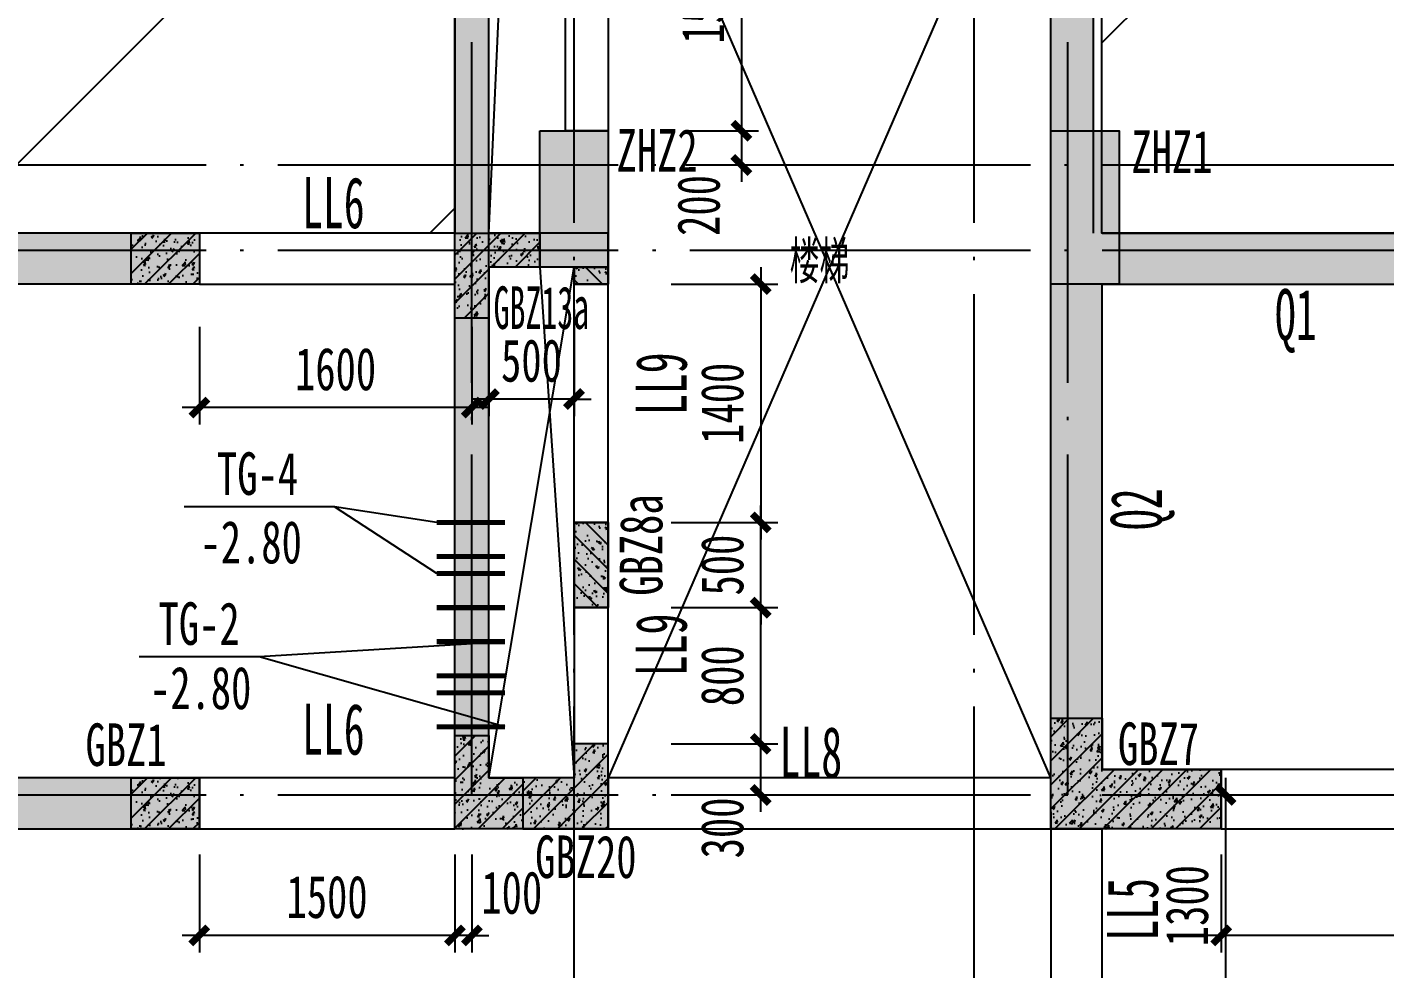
# Model space of a CAD drawing. Extents: x -3200781797 to -8106663, y 494714 to 1244925.
# Drawn here: x -8143711 to -8135740, y 529118 to 534648 of the extents above; entities that cross this region are included whole.
import ezdxf
from ezdxf.enums import TextEntityAlignment as Align
from ezdxf.xclip import XClip

# ---------------------------------------------------------------- set-up
doc = ezdxf.new("R2010")
doc.units = 0
doc.header["$LTSCALE"] = 1000
doc.header["$MEASUREMENT"] = 0
doc.header["$XCLIPFRAME"] = 0
for name, pattern in [('3#-轴线$0$DOTE', [2.42, 2, -0.2, 0.02, -0.2]), ('3#4#5#模板$0$CONTINOUS', [0]), ('CONTINOUS', [0]), ('DASH', [0.35, 0.25, -0.1])]:
    doc.linetypes.add(name, pattern=pattern)
doc.layers.get('Defpoints').update_dxf_attribs({"color": 30, "linetype": 'DASH'})
for name, color, linetype in [('1----SD', 40, 'Continuous'), ('3#-B1$0$S-COLU', 252, 'Continuous'), ('3#-B1$0$S-COLU-HATC', 16, 'Continuous'), ('3#-B1$0$S-SLAB-HOLE', 5, 'Continuous'), ('3#-B1$0$S-WALL', 40, 'Continuous'), ('3#-B1$0$S-WALL-BEAM', 120, 'Continuous'), ('3#-B1$0$S-WALL-HATC', 253, 'Continuous'), ('3#-轴线$0$A-ANNO-DOTE', 10, '3#-轴线$0$DOTE'), ('3#4#5#模板$0$S-ANNO-TEXT', 7, 'Continuous'), ('3#4#5#模板$0$S-SLAB-TEXT', 120, 'Continuous'), ('3#4#5#模板$0$S-WALL-COLU', 252, '3#4#5#模板$0$CONTINOUS'), ('3#4#5#模板$0$S-WALL-COLU-HATC', 16, 'Continuous'), ('DIM', 3, 'Continuous'), ('DIM_其它', 3, 'Continuous'), ('S-PC-FQ-WYQ', 4, 'Continuous'), ('S-WALL-BEAM-TEXT', 2, 'Continuous'), ('S-WALL-COLU-TEXT', 2, 'Continuous'), ('S-WALL-DIMS', 50, 'Continuous'), ('地库模板$0$HATCH', 254, 'Continuous'), ('地库模板$0$pt墙体$0$WALL', 7, 'Continuous')]:
    doc.layers.add(name, color=color, linetype=linetype)
doc.layers.add('WALL-TEXT', color=2, linetype='Continuous', lineweight=25)
doc.layers.add('设备条件', color=5, linetype='Continuous', lineweight=30)
doc.styles.add('3#4#5#模板$0$TSSD_Rein', font='tssdeng.shx', dxfattribs={"width": 0.7, "bigfont": 'hztxt.shx'})
doc.styles.add('TSSD_Dimension', font='', dxfattribs={"width": 0.7})
doc.styles.add('楷体', font='', dxfattribs={"width": 0.6})
doc.styles.add('楷体GB312', font='', dxfattribs={"width": 0.8})
doc.styles.get('TSSD_Dimension').set_extended_font_data('KaiTi_GB2312')
doc.styles.get('楷体').set_extended_font_data('KaiTi_GB2312')
doc.styles.get('楷体GB312').set_extended_font_data('楷体_GB2312')
doc.dimstyles.new('TSSD_100_100', dxfattribs={"dimtxt": 250, "dimasz": 100, "dimexe": 100, "dimexo": 250, "dimgap": 100, "dimtad": 1, "dimdec": 0, "dimzin": 0, "dimdsep": 46, "dimtxsty": 'TSSD_Dimension', "dimblk": 'ARCHTICK', "dimcen": 0, "dimdle": 100, "dimclrt": 7, "dimadec": 0, "dimazin": 0, "dimtfac": 1, "dimtdec": 0, "dimtix": 1, "dimtmove": 2, "dimatfit": 3, "dimfxl": 1, "dimtolj": 1, "dimtzin": 0, "dimarcsym": 0})

# ---------------------------------------------------------------- blocks, each defined once
blk = doc.blocks.new('q1')
at = {"layer": 'WALL-TEXT', "style": '楷体', "width": 0.6}
blk.add_text('Q1', height=300, dxfattribs=at).set_placement((-8133668.2, 469360.8))
blk.add_text('Q2', height=300, rotation=90, dxfattribs=at).set_placement((-8134332.1, 468245.4))
blk = doc.blocks.new('_ArchTick')
at = {"color": 0, "linetype": 'ByBlock', "const_width": 0.4}
blk.add_lwpolyline([(-0.5, -0.5), (0.5, 0.5)], dxfattribs=at)
blk = doc.blocks.new('*D244')
at = {"layer": 'Defpoints', "color": 0, "transparency": 16777216}
for p in [(-8141000.4, 533239.4), (-8140500.4, 533239.4), (-8141000.4, 532464.4)]:
    blk.add_point(p, dxfattribs=at)
at = {"layer": 'S-WALL-DIMS', "color": 0, "lineweight": -2, "transparency": 16777216}
for p, q in [((-8141000.4, 532989.4), (-8141000.4, 532364.4)), ((-8140500.4, 532989.4), (-8140500.4, 532364.4)), ((-8141000.4, 532464.4), (-8141100.4, 532464.4)), ((-8140500.4, 532464.4), (-8141000.4, 532464.4)), ((-8140500.4, 532464.4), (-8140400.4, 532464.4))]:
    blk.add_line(p, q, dxfattribs=at)
at = {"layer": 'S-WALL-DIMS', "color": 0, "lineweight": -2, "transparency": 16777216, "xscale": 100, "yscale": 100, "zscale": 100}
blk.add_blockref('_ArchTick', (-8141000.4, 532464.4), dxfattribs=at)
at = {"layer": 'S-WALL-DIMS', "color": 0, "lineweight": -2, "transparency": 16777216, "xscale": 100, "yscale": 100, "zscale": 100, "rotation": 180}
blk.add_blockref('_ArchTick', (-8140500.4, 532464.4), dxfattribs=at)
at = {"layer": 'S-WALL-DIMS', "color": 7, "transparency": 16777216, "insert": (-8140750.4, 532689.4), "char_height": 250, "attachment_point": 5, "style": 'TSSD_Dimension'}
blk.add_mtext('\\A1;500', dxfattribs=at)
blk = doc.blocks.new('*D245')
at = {"layer": 'Defpoints', "color": 0, "transparency": 16777216}
for p in [(-8140179.4, 531739.4), (-8139404.4, 531739.4), (-8140179.4, 531239.4)]:
    blk.add_point(p, dxfattribs=at)
at = {"layer": 'S-WALL-DIMS', "color": 0, "lineweight": -2, "transparency": 16777216}
for p, q in [((-8139404.4, 531739.4), (-8139404.4, 531839.4)), ((-8139929.4, 531739.4), (-8139304.4, 531739.4)), ((-8139404.4, 531239.4), (-8139404.4, 531739.4)), ((-8139929.4, 531239.4), (-8139304.4, 531239.4)), ((-8139404.4, 531239.4), (-8139404.4, 531139.4))]:
    blk.add_line(p, q, dxfattribs=at)
at = {"layer": 'S-WALL-DIMS', "color": 0, "lineweight": -2, "transparency": 16777216, "xscale": 100, "yscale": 100, "zscale": 100}
for p, rotation in [((-8139404.4, 531739.4), 270), ((-8139404.4, 531239.4), 90)]:
    blk.add_blockref('_ArchTick', p, dxfattribs=dict(at, rotation=rotation))
at = {"layer": 'S-WALL-DIMS', "color": 7, "transparency": 16777216, "insert": (-8139629.4, 531489.4), "char_height": 250, "attachment_point": 5, "rotation": 90, "style": 'TSSD_Dimension'}
blk.add_mtext('\\A1;500', dxfattribs=at)
blk = doc.blocks.new('*D264')
at = {"layer": 'Defpoints', "color": 0, "transparency": 16777216}
for p in [(-8136700.4, 530039.4), (-8132950.4, 530039.4), (-8136700.4, 529314.4)]:
    blk.add_point(p, dxfattribs=at)
at = {"layer": 'S-WALL-DIMS', "color": 0, "lineweight": -2, "transparency": 16777216}
for p, q in [((-8136700.4, 529789.4), (-8136700.4, 529214.4)), ((-8132950.4, 529789.4), (-8132950.4, 529214.4)), ((-8132850.4, 529314.4), (-8136800.4, 529314.4))]:
    blk.add_line(p, q, dxfattribs=at)
at = {"layer": 'S-WALL-DIMS', "color": 0, "lineweight": -2, "transparency": 16777216, "xscale": 100, "yscale": 100, "zscale": 100, "rotation": 180}
blk.add_blockref('_ArchTick', (-8136700.4, 529314.4), dxfattribs=at)
at = {"layer": 'S-WALL-DIMS', "color": 0, "lineweight": -2, "transparency": 16777216, "xscale": 100, "yscale": 100, "zscale": 100}
blk.add_blockref('_ArchTick', (-8132950.4, 529314.4), dxfattribs=at)
at = {"layer": 'S-WALL-DIMS', "color": 7, "transparency": 16777216, "insert": (-8134825.4, 529539.4), "char_height": 250, "attachment_point": 5, "style": 'TSSD_Dimension'}
blk.add_mtext('\\A1;3750', dxfattribs=at)
blk = doc.blocks.new('*D279')
at = {"layer": 'Defpoints', "color": 0, "transparency": 16777216}
for p in [(-8142700.4, 533139.4), (-8141100.4, 533139.4), (-8142700.4, 532414.4)]:
    blk.add_point(p, dxfattribs=at)
at = {"layer": 'S-WALL-DIMS', "color": 0, "lineweight": -2, "transparency": 16777216}
for p, q in [((-8142700.4, 532889.4), (-8142700.4, 532314.4)), ((-8141100.4, 532889.4), (-8141100.4, 532314.4)), ((-8141000.4, 532414.4), (-8142800.4, 532414.4))]:
    blk.add_line(p, q, dxfattribs=at)
at = {"layer": 'S-WALL-DIMS', "color": 0, "lineweight": -2, "transparency": 16777216, "xscale": 100, "yscale": 100, "zscale": 100, "rotation": 180}
blk.add_blockref('_ArchTick', (-8142700.4, 532414.4), dxfattribs=at)
at = {"layer": 'S-WALL-DIMS', "color": 0, "lineweight": -2, "transparency": 16777216, "xscale": 100, "yscale": 100, "zscale": 100}
blk.add_blockref('_ArchTick', (-8141100.4, 532414.4), dxfattribs=at)
at = {"layer": 'S-WALL-DIMS', "color": 7, "transparency": 16777216, "insert": (-8141900.4, 532639.4), "char_height": 250, "attachment_point": 5, "style": 'TSSD_Dimension'}
blk.add_mtext('\\A1;1600', dxfattribs=at)
blk = doc.blocks.new('*D284')
at = {"layer": 'Defpoints', "color": 0, "transparency": 16777216}
for p in [(-8141200.4, 530039.4), (-8141100.4, 530039.4), (-8141200.4, 529314.4)]:
    blk.add_point(p, dxfattribs=at)
at = {"layer": 'S-WALL-DIMS', "color": 0, "lineweight": -2, "transparency": 16777216}
for p, q in [((-8141200.4, 529789.4), (-8141200.4, 529214.4)), ((-8141100.4, 529789.4), (-8141100.4, 529214.4)), ((-8141200.4, 529314.4), (-8141300.4, 529314.4)), ((-8141100.4, 529314.4), (-8141200.4, 529314.4)), ((-8141100.4, 529314.4), (-8141000.4, 529314.4))]:
    blk.add_line(p, q, dxfattribs=at)
at = {"layer": 'S-WALL-DIMS', "color": 0, "lineweight": -2, "transparency": 16777216, "xscale": 100, "yscale": 100, "zscale": 100}
blk.add_blockref('_ArchTick', (-8141200.4, 529314.4), dxfattribs=at)
at = {"layer": 'S-WALL-DIMS', "color": 0, "lineweight": -2, "transparency": 16777216, "xscale": 100, "yscale": 100, "zscale": 100, "rotation": 180}
blk.add_blockref('_ArchTick', (-8141100.4, 529314.4), dxfattribs=at)
at = {"layer": 'S-WALL-DIMS', "color": 7, "transparency": 16777216, "insert": (-8140865.8, 529564.4), "char_height": 250, "attachment_point": 5, "style": 'TSSD_Dimension'}
blk.add_mtext('\\A1;100', dxfattribs=at)
blk = doc.blocks.new('*D201')
at = {"layer": 'Defpoints', "color": 0, "transparency": 16777216}
for p in [(-8137400.4, 530139.4), (-8137400.4, 528839.4), (-8136675.4, 528839.4)]:
    blk.add_point(p, dxfattribs=at)
at = {"layer": 'S-WALL-DIMS', "color": 0, "lineweight": -2, "transparency": 16777216}
for p, q in [((-8136675.4, 530239.4), (-8136675.4, 528739.4)), ((-8137150.4, 530139.4), (-8136575.4, 530139.4)), ((-8137150.4, 528839.4), (-8136575.4, 528839.4))]:
    blk.add_line(p, q, dxfattribs=at)
at = {"layer": 'S-WALL-DIMS', "color": 0, "lineweight": -2, "transparency": 16777216, "xscale": 100, "yscale": 100, "zscale": 100}
for p, rotation in [((-8136675.4, 530139.4), 90), ((-8136675.4, 528839.4), 270)]:
    blk.add_blockref('_ArchTick', p, dxfattribs=dict(at, rotation=rotation))
at = {"layer": 'S-WALL-DIMS', "color": 7, "transparency": 16777216, "insert": (-8136900.4, 529489.4), "char_height": 250, "attachment_point": 5, "rotation": 90, "style": 'TSSD_Dimension'}
blk.add_mtext('\\A1;1300', dxfattribs=at)
blk = doc.blocks.new('*D558')
at = {"layer": 'Defpoints', "color": 0, "transparency": 16777216}
for p in [(-8140094.9, 534039.4), (-8140094.9, 533839.4), (-8139517.8, 533839.4)]:
    blk.add_point(p, dxfattribs=at)
at = {"layer": 'DIM', "color": 0, "lineweight": -2, "transparency": 16777216}
for p, q in [((-8139517.8, 534139.4), (-8139517.8, 533739.4)), ((-8139844.9, 534039.4), (-8139417.8, 534039.4)), ((-8139844.9, 533839.4), (-8139417.8, 533839.4))]:
    blk.add_line(p, q, dxfattribs=at)
at = {"layer": 'DIM', "color": 0, "lineweight": -2, "transparency": 16777216, "xscale": 100, "yscale": 100, "zscale": 100}
for p, rotation in [((-8139517.8, 534039.4), 90), ((-8139517.8, 533839.4), 270)]:
    blk.add_blockref('_ArchTick', p, dxfattribs=dict(at, rotation=rotation))
at = {"layer": 'DIM', "color": 7, "transparency": 16777216, "insert": (-8139767.8, 533601.3), "char_height": 250, "attachment_point": 5, "rotation": 90, "style": 'TSSD_Dimension'}
blk.add_mtext('\\A1;200', dxfattribs=at)
blk = doc.blocks.new('*D559')
at = {"layer": 'Defpoints', "color": 0, "transparency": 16777216}
for p in [(-8140144.9, 535539.4), (-8140094.9, 534039.4), (-8139517.8, 534039.4)]:
    blk.add_point(p, dxfattribs=at)
at = {"layer": 'DIM', "color": 0, "lineweight": -2, "transparency": 16777216}
for p, q in [((-8139517.8, 535639.4), (-8139517.8, 533939.4)), ((-8139894.9, 535539.4), (-8139417.8, 535539.4)), ((-8139844.9, 534039.4), (-8139417.8, 534039.4))]:
    blk.add_line(p, q, dxfattribs=at)
at = {"layer": 'DIM', "color": 0, "lineweight": -2, "transparency": 16777216, "xscale": 100, "yscale": 100, "zscale": 100}
for p, rotation in [((-8139517.8, 535539.4), 90), ((-8139517.8, 534039.4), 270)]:
    blk.add_blockref('_ArchTick', p, dxfattribs=dict(at, rotation=rotation))
at = {"layer": 'DIM', "color": 7, "transparency": 16777216, "insert": (-8139742.8, 534789.4), "char_height": 250, "attachment_point": 5, "rotation": 90, "style": 'TSSD_Dimension'}
blk.add_mtext('\\A1;1500', dxfattribs=at)
blk = doc.blocks.new('*D562')
at = {"layer": 'Defpoints', "color": 0, "transparency": 16777216}
for p in [(-8140179.4, 533139.4), (-8140179.4, 531739.4), (-8139404.4, 531739.4)]:
    blk.add_point(p, dxfattribs=at)
at = {"layer": 'S-WALL-DIMS', "color": 0, "lineweight": -2, "transparency": 16777216}
for p, q in [((-8139404.4, 533239.4), (-8139404.4, 531639.4)), ((-8139929.4, 533139.4), (-8139304.4, 533139.4)), ((-8139929.4, 531739.4), (-8139304.4, 531739.4))]:
    blk.add_line(p, q, dxfattribs=at)
at = {"layer": 'S-WALL-DIMS', "color": 0, "lineweight": -2, "transparency": 16777216, "xscale": 100, "yscale": 100, "zscale": 100}
for p, rotation in [((-8139404.4, 533139.4), 90), ((-8139404.4, 531739.4), 270)]:
    blk.add_blockref('_ArchTick', p, dxfattribs=dict(at, rotation=rotation))
at = {"layer": 'S-WALL-DIMS', "color": 7, "transparency": 16777216, "insert": (-8139629.4, 532439.4), "char_height": 250, "attachment_point": 5, "rotation": 90, "style": 'TSSD_Dimension'}
blk.add_mtext('\\A1;1400', dxfattribs=at)
blk = doc.blocks.new('*D568')
at = {"layer": 'Defpoints', "color": 0, "transparency": 16777216}
for p in [(-8142700.4, 530039.4), (-8141200.4, 530039.4), (-8142700.4, 529314.4)]:
    blk.add_point(p, dxfattribs=at)
at = {"layer": 'S-WALL-DIMS', "color": 0, "lineweight": -2, "transparency": 16777216}
for p, q in [((-8142700.4, 529789.4), (-8142700.4, 529214.4)), ((-8141200.4, 529789.4), (-8141200.4, 529214.4)), ((-8141100.4, 529314.4), (-8142800.4, 529314.4))]:
    blk.add_line(p, q, dxfattribs=at)
at = {"layer": 'S-WALL-DIMS', "color": 0, "lineweight": -2, "transparency": 16777216, "xscale": 100, "yscale": 100, "zscale": 100, "rotation": 180}
blk.add_blockref('_ArchTick', (-8142700.4, 529314.4), dxfattribs=at)
at = {"layer": 'S-WALL-DIMS', "color": 0, "lineweight": -2, "transparency": 16777216, "xscale": 100, "yscale": 100, "zscale": 100}
blk.add_blockref('_ArchTick', (-8141200.4, 529314.4), dxfattribs=at)
at = {"layer": 'S-WALL-DIMS', "color": 7, "transparency": 16777216, "insert": (-8141950.4, 529539.4), "char_height": 250, "attachment_point": 5, "style": 'TSSD_Dimension'}
blk.add_mtext('\\A1;1500', dxfattribs=at)
blk = doc.blocks.new('an-3-b1')
at = {"layer": 'S-WALL-COLU-TEXT', "style": '楷体GB312'}
for s, width, p in [('ZHZ2', 0.7, (-7940250.7, 533800)), ('ZHZ1', 0.7, (-7937228.1, 533792)), ('GBZ13a', 0.55, (-7940972.7, 532876.2)), ('GBZ1', 0.7, (-7943368.8, 530309.5)), ('GBZ7', 0.7, (-7937306.8, 530315.1)), ('GBZ20', 0.7, (-7940728.6, 529651.3))]:
    blk.add_text(s, height=250, dxfattribs=dict(at, width=width)).set_placement(p)
at = {"layer": 'S-WALL-COLU-TEXT', "style": '楷体GB312', "width": 0.7}
blk.add_text('GBZ8a', height=250, rotation=90, dxfattribs=at).set_placement((-7939981.8, 531309.3))
blk = doc.blocks.new('*D726')
at = {"layer": 'Defpoints', "color": 0, "transparency": 16777216}
for p in [(-8140179.4, 531239.4), (-8139404.4, 531239.4), (-8140179.4, 530439.4)]:
    blk.add_point(p, dxfattribs=at)
at = {"layer": 'S-WALL-DIMS', "color": 0, "lineweight": -2, "transparency": 16777216}
for p, q in [((-8139404.4, 530339.4), (-8139404.4, 531339.4)), ((-8139929.4, 531239.4), (-8139304.4, 531239.4)), ((-8139929.4, 530439.4), (-8139304.4, 530439.4))]:
    blk.add_line(p, q, dxfattribs=at)
at = {"layer": 'S-WALL-DIMS', "color": 0, "lineweight": -2, "transparency": 16777216, "xscale": 100, "yscale": 100, "zscale": 100}
for p, rotation in [((-8139404.4, 531239.4), 90), ((-8139404.4, 530439.4), 270)]:
    blk.add_blockref('_ArchTick', p, dxfattribs=dict(at, rotation=rotation))
at = {"layer": 'S-WALL-DIMS', "color": 7, "transparency": 16777216, "insert": (-8139629.4, 530839.4), "char_height": 250, "attachment_point": 5, "rotation": 90, "style": 'TSSD_Dimension'}
blk.add_mtext('\\A1;800', dxfattribs=at)
blk = doc.blocks.new('*D727')
at = {"layer": 'Defpoints', "color": 0, "transparency": 16777216}
for p in [(-8140179.4, 530439.4), (-8139404.4, 530439.4), (-8140179.4, 530139.4)]:
    blk.add_point(p, dxfattribs=at)
at = {"layer": 'S-WALL-DIMS', "color": 0, "lineweight": -2, "transparency": 16777216}
for p, q in [((-8139404.4, 530039.4), (-8139404.4, 530539.4)), ((-8139929.4, 530439.4), (-8139304.4, 530439.4)), ((-8139929.4, 530139.4), (-8139304.4, 530139.4))]:
    blk.add_line(p, q, dxfattribs=at)
at = {"layer": 'S-WALL-DIMS', "color": 0, "lineweight": -2, "transparency": 16777216, "xscale": 100, "yscale": 100, "zscale": 100}
for p, rotation in [((-8139404.4, 530439.4), 90), ((-8139404.4, 530139.4), 270)]:
    blk.add_blockref('_ArchTick', p, dxfattribs=dict(at, rotation=rotation))
at = {"layer": 'S-WALL-DIMS', "color": 7, "transparency": 16777216, "insert": (-8139629.4, 529945.7), "char_height": 250, "attachment_point": 5, "rotation": 90, "style": 'TSSD_Dimension'}
blk.add_mtext('\\A1;300', dxfattribs=at)
blk = doc.blocks.new('RWREQWR EQW')
at = {"layer": '1----SD', "linetype": 'CONTINOUS', "const_width": 30}
for points in [[(2251793, 140515.3), (2251793, 140715.3), (2251793, 140715.3)], [(2251993, 140715.3), (2251993, 140715.3), (2251993, 140515.3)], [(2251793, 140515.3), (2251793, 140315.3), (2251793, 140315.3)], [(2251993, 140315.3), (2251993, 140315.3), (2251993, 140515.3)]]:
    blk.add_lwpolyline(points, dxfattribs=at)
blk = doc.blocks.new('A$Cf64cfeed')
at = {"layer": 'DIM_其它'}
for p, q in [((19994.4, 1892.2), (19111.4, 1892.2)), ((20593.7, 1500), (19994.4, 1892.2)), ((20593.7, 1800), (19994.4, 1892.2)), ((20993.7, 1100), (19550.4, 1011.5)), ((19550.4, 1011.5), (18847.2, 1011.5)), ((20993.7, 600), (19550.4, 1011.5))]:
    blk.add_line(p, q, dxfattribs=at)
at = {"layer": '1----SD', "linetype": 'CONTINOUS', "rotation": 270}
for p in [(-119721.6, 2253593), (-119721.6, 2253293), (-119721.6, 2252893), (-119721.6, 2252593)]:
    blk.add_blockref('RWREQWR EQW', p, dxfattribs=at)
at = {"layer": 'DIM_其它', "color": 40, "style": '楷体GB312', "width": 0.7}
for s, p in [('TG-4', (19303.4, 1962.2)), ('-2.80', (19206.7, 1559.8)), ('TG-2', (18960.5, 1081.5)), ('-2.80', (18910.2, 703.8))]:
    blk.add_text(s, height=250, dxfattribs=at).set_placement(p)
blk = doc.blocks.new('3#-B1$0$zhz')
at = {"layer": '3#-B1$0$S-COLU-HATC'}
h = blk.add_hatch(color=256, dxfattribs=at)
h.dxf.hatch_style = 1
h.paths.add_polyline_path([(58515, 3066.8), (58915, 3066.8), (58915, 2266.8), (58515, 2266.8)])
at = {"layer": '3#-B1$0$S-COLU'}
blk.add_lwpolyline([(58515, 3066.8), (58915, 3066.8), (58915, 2266.8), (58515, 2266.8)], close=True, dxfattribs=at)
blk = doc.blocks.new('3#-轴线')
at = {"layer": '3#-轴线$0$A-ANNO-DOTE'}
for points in [[(29600, -3200), (29600, 5500)], [(30200, -7100), (30200, 5500)], [(32550, -7100), (32550, 5500)], [(33100, -3200), (33100, 5500)], [(-3000, 500), (44800, 500)], [(-3000, 0), (44800, 0)], [(-3000, -3200), (44800, -3200)]]:
    blk.add_lwpolyline(points, dxfattribs=at)
blk = doc.blocks.new('3#-B1')
at = {"layer": '3#-B1$0$S-COLU-HATC'}
h = blk.add_hatch(color=256, dxfattribs=at)
h.dxf.hatch_style = 1
h.paths.add_polyline_path([(33000, 700), (33400, 700), (33400, -200), (33000, -200)])
at = {"layer": '3#-B1$0$S-WALL-HATC'}
for points in [[(29500, 100), (29700, 100), (29700, 2900), (29500, 3149.9)], [(33000, 100.2), (33250, 100.2), (33250, 3149.9), (33000, 2900)], [(28000, -200), (28000, 100), (21700, 100), (21666.7, -100), (21800, -200), (25251.9, -200)], [(30400, -100), (30400, 100), (29500, 100), (29700, -100)], [(29500, -1600), (29700, -1600), (29700, -100), (29500, 100)], [(33000, 100), (33000, -100), (33225, -100), (33300, -200), (41600, -200), (41900, 100)], [(30400, -100), (30200, -100), (30200, -200), (30400, -200)], [(33225, -100), (33000, -100), (33000, -3400), (33300, -3400), (33300, -3000), (33300, -200)], [(29600, -3400), (29700, -3400), (29700, -1600), (29500, -1600), (29500, -3400)], [(30400, -1700), (30400, -1600), (30200, -1600), (30200, -1700)], [(30200, -1600), (30200, -2100), (30400, -2100), (30400, -1600)], [(30400, -3400), (30400, -2900), (30200, -2900), (30200, -3200)], [(28000, -3100), (23450, -3100), (23450, -3400), (28000, -3400)], [(30400, -3400), (30200, -3100), (29700, -3100), (29600, -3233.3), (29600, -3400)], [(34000, -3050), (33300, -3050), (33200, -3250), (33300, -3400), (34000, -3400)]]:
    blk.add_hatch(color=256, dxfattribs=at).paths.add_polyline_path(points)
at = {"layer": '3#-B1$0$S-COLU'}
blk.add_lwpolyline([(33000, 700), (33400, 700), (33400, -200), (33000, -200)], close=True, dxfattribs=at)
at = {"layer": '3#-B1$0$S-SLAB-HOLE'}
for points in [[(29700, 100), (29813.4, 2616.3), (30100, 2900)], [(33000, -3100), (30400, 2900)], [(33000, 2900), (30400, -3100)], [(29700, -3100), (30200, -100)], [(30000, -100), (30200, -3100)]]:
    blk.add_lwpolyline(points, dxfattribs=at)
at = {"layer": '3#-B1$0$S-WALL'}
for p, q in [((29500, 100), (29500, 3150)), ((33250, 100), (33250, 3150)), ((29700, -200), (29700, 2900)), ((33000, -3300), (33000, 2900)), ((28000, 100), (21700, 100)), ((30400, 100), (29700, 100)), ((30400, -200, 0), (30400, 100)), ((33300, 100), (41900, 100)), ((30200, -100), (29700, -100)), ((29700, -3100), (29700, -100)), ((30200, -100), (30200, -200, 0)), ((28000, -200), (21800, -200)), ((29500, -1600), (29500, -200)), ((30200, -200, 0), (30400, -200, 0)), ((33300, -3050), (33300, -200)), ((33300, -200), (41600, -200)), ((29500, -3400), (29500, -1600)), ((30400, -1600), (30200, -1600)), ((30200, -1600), (30200, -1700)), ((30400, -1700), (30400, -1600)), ((30200, -1700), (30200, -2100)), ((30400, -2100), (30400, -1700)), ((30200, -2100), (30400, -2100)), ((30400, -2900), (30200, -2900)), ((30200, -2900), (30200, -3100)), ((30400, -3400), (30400, -2900)), ((28000, -3100), (23450, -3100)), ((28000, -3400), (28000, -3100)), ((30200, -3100), (29700, -3100)), ((34000, -3050), (33300, -3050)), ((34000, -3400), (34000, -3050)), ((33000, -3300), (33000, -3400)), ((25651.9, -3400), (28000, -3400)), ((30400, -3400), (29500, -3400)), ((33000, -3400), (33300, -3400)), ((34000, -3400), (33300, -3400))]:
    blk.add_line(p, q, dxfattribs=at)
at = {"layer": '3#-B1$0$S-WALL-BEAM'}
for p, q in [((30200, -1600, 0), (30200, -200, 0)), ((30400, -1600, 0), (30400, -200, 0)), ((30200, -2100), (30200, -2900)), ((30400, -2900), (30400, -2100)), ((33000, -3400), (33000, -4600)), ((33300, -4600), (33300, -3400))]:
    blk.add_line(p, q, dxfattribs=at)
for points in [[(30150, 2200), (30400, 2200), (30400, 700), (30150, 700)], [(28000, -200), (29500, -200), (29500, 100), (28000, 100)], [(28000, -3400), (29500, -3400), (29500, -3100), (28000, -3100)], [(30400, -3400), (33000, -3400), (33000, -3100), (30400, -3100)], [(34000, -3400), (39800, -3400), (39800, -3050), (34000, -3050)]]:
    blk.add_lwpolyline(points, close=True, dxfattribs=at)
at = {"layer": '3#-B1$0$S-SLAB-HOLE'}
blk.add_blockref('3#-轴线', (0, 0), dxfattribs=at)
at = {"layer": '3#-B1$0$S-WALL'}
blk.add_blockref('3#-B1$0$zhz', (-28515, -2366.8), dxfattribs=at)
blk = doc.blocks.new('地库模板')
at = {"layer": '地库模板$0$HATCH'}
h = blk.add_hatch(dxfattribs=at)
h.set_pattern_fill('METAL', color=256, scale=500, style=0)
h.set_pattern_definition([(45, (0, 0), (-1414.2135624, 1414.2135624), [])])
h.paths.add_polyline_path([(525942549.6, 299507560), (525942549.6, 299505260.8), (525942249.6, 299505260.8), (525942249.6, 299495060), (525932149.6, 299495060), (525932149.6, 299498160), (525928899.6, 299498160), (525928899.6, 299495060), (525914199.6, 299495060), (525914199.6, 299495060), (525914199.6, 299498160), (525910949.6, 299498160), (525910949.6, 299495060), (525910949.6, 299495060), (525900849.6, 299495060), (525900849.6, 299505461), (525900549.6, 299505461), (525900549.6, 299469960.4), (525946799.8, 299469960.4), (525946799.8, 299472910.4), (525943999.8, 299472910.4), (525943999.8, 299478061), (525944299.8, 299478061), (525944299.8, 299479260.9), (525947099.8, 299479260.9), (525947099.8, 299482460.9), (525956399.7, 299482460.9), (525956399.9, 299482860.9), (525958999.8, 299482860.9), (525958999.8, 299482460.9), (525967599.8, 299482460.9), (525967599.8, 299469960.4), (526034999.6, 299469960.4), (526034999.6, 299507260.6), (526032800.8, 299507246.2), (526032800.8, 299495045.1), (526022399.7, 299495060), (526022399.7, 299496560.9), (526019149.7, 299496560.9), (526019149.7, 299495060), (526011299.7, 299495060), (526011299.7, 299492810.9), (526004049.7, 299492810.9), (526004049.7, 299495860.9), (526000799.7, 299495860.9), (526000799.7, 299492760.9), (525983149.7, 299492760.9), (525983149.7, 299495860.9), (525979899.7, 299495860.9), (525979899.7, 299492760.9), (525969799.7, 299492760.9), (525969799.7, 299505260.9), (525978149.7, 299505262.1), (525978149.7, 299510210.9), (525981249.7, 299510210.9), (525981249.7, 299505260.9), (525999049.7, 299505260.9), (525999049.7, 299510210.9), (526002149.7, 299510210.9), (526002149.7, 299505260.9), (526012399.7, 299505260.9), (526012399.7, 299507560.9), (526021099.7, 299507560.9), (526021099.7, 299510450.4), (526021099.7, 299510655.9), (526021099.7, 299510660.3), (526021099.7, 299511210.9), (526022649.6, 299511210.9), (526024149.7, 299511210.9), (526024149.7, 299507800.5), (526024149.7, 299507800.5), (526024149.7, 299507562.1), (526034999.6, 299507460.9), (526032799.7, 299558251), (526012199.6, 299558251), (526012199.6, 299560451), (525961899.6, 299560451), (525961899.6, 299574950.6), (525946349.6, 299574950.6), (525946349.6, 299560451), (525900549.6, 299560451), (525900549.6, 299507560), (525909099.6, 299507561.2), (525909099.6, 299510610), (525912949.6, 299510610), (525912949.6, 299507560), (525930149.6, 299507560), (525930149.6, 299510610), (525933949.6, 299510610), (525933949.6, 299507560)])
at = {"layer": '地库模板$0$pt墙体$0$WALL', "elevation": 0}
blk.add_lwpolyline([(525942549.6, 299507560), (525933949.6, 299507560), (525933949.6, 299510610), (525930149.6, 299510610), (525930149.6, 299507560), (525912949.6, 299507560)], dxfattribs=at)

msp = doc.modelspace()

# ---------------------------------------------------------------- hatches: boundary and pattern name
at = {"layer": '3#4#5#模板$0$S-WALL-COLU-HATC'}
h = msp.add_hatch(dxfattribs=at)
h.set_pattern_fill('ARMORED', color=256, scale=10, style=0)
h.set_pattern_definition([(50, (-2259.01, 66574.35), (143.4520365, -12.550427), [15, -165]), (355, (-2259, 66574.35), (-27.7502667, 150.4384267), [12, -132]), (100.4514, (-2247.05, 66573.3), (115.7018763, 137.8879084), [12.748038, -140.2284224]), (46.1842, (-2259, 66614.35), (213.4482097, -33.103803), [22.5, -247.5]), (96.6356, (-2241.22, 66611.59), (186.932541, 194.823574), [19.1220576, -210.3426]), (351.1842, (-2259, 66614.35), (186.932389, 194.82372), [18, -198]), (21, (-2239.01, 66604.35), (119.3814104, -80.5237781), [15, -165]), (326, (-2239, 66604.35), (48.6630664, 145.030009), [12, -132]), (71.4514, (-2229.06, 66597.64), (168.0445257, 64.5060993), [12.748038, -140.2284224]), (37.5, (-2259.006, 66574.35), (2.43197106, 66.57877077), [0, -130.4, 0, -134, 0, -132.5]), (7.5, (-2259.006, 66574.35), (52.6139075, 78.8823424), [0, -76.4, 0, -127.4, 0, -50.5]), (327.5, (-2303.606, 66574.35), (106.76448723, -4.51097435), [0, -50, 0, -156, 0, -207]), (317.5, (-2323.61, 66574.35), (116.6372339, 20.0209965), [0, -65, 0, -103.6, 0, -147]), (45, (-2259.01, 66574.35), (-70.7106781, 70.7106781), [])])
h.paths.add_polyline_path([(-8143100.4, 533139.4), (-8143100.4, 533439.4), (-8142700.4, 533439.4), (-8142700.4, 533139.4)])
h = msp.add_hatch(dxfattribs=at)
h.set_pattern_fill('ARMORED', color=256, scale=10, style=0)
h.set_pattern_definition([(50, (-3291.82, 68274.35), (143.4520365, -12.550427), [15, -165]), (355, (-3291.82, 68274.35), (-27.7502667, 150.4384267), [12, -132]), (100.4514, (-3279.87, 68273.3), (115.7018763, 137.8879084), [12.748038, -140.2284224]), (46.1842, (-3291.82, 68314.35), (213.4482097, -33.103803), [22.5, -247.5]), (96.6356, (-3274.04, 68311.59), (186.932541, 194.823574), [19.1220576, -210.3426]), (351.1842, (-3291.82, 68314.35), (186.932389, 194.82372), [18, -198]), (21, (-3271.82, 68304.35), (119.3814104, -80.5237781), [15, -165]), (326, (-3271.82, 68304.35), (48.6630664, 145.030009), [12, -132]), (71.4514, (-3261.87, 68297.64), (168.0445257, 64.5060993), [12.748038, -140.2284224]), (37.5, (-3291.82, 68274.347), (2.43197106, 66.57877077), [0, -130.4, 0, -134, 0, -132.5]), (7.5, (-3291.82, 68274.35), (52.6139075, 78.8823424), [0, -76.4, 0, -127.4, 0, -50.5]), (327.5, (-3336.42, 68274.347), (106.76448723, -4.51097435), [0, -50, 0, -156, 0, -207]), (317.5, (-3356.42, 68274.35), (116.6372339, 20.0209965), [0, -65, 0, -103.6, 0, -147]), (45, (-3291.82, 68274.35), (-70.7106781, 70.7106781), [])])
h.paths.add_polyline_path([(-8141200.4, 533439.4), (-8140700.4, 533439.4), (-8140700.4, 533239.4), (-8141000.4, 533239.4), (-8141000.4, 532939.4), (-8141200.4, 532939.4)])
h = msp.add_hatch(dxfattribs=at)
h.set_pattern_fill('ARMORED', color=256, scale=10, angle=90, style=0)
h.set_pattern_definition([(140, (-7675285.39, 8675701.77), (12.550427, 143.4520365), [15, -165]), (85, (-7675285.39, 8675701.77), (-150.4384267, -27.7502667), [12, -132]), (190.4514, (-7675284.35, 8675713.73), (-137.8879084, 115.7018763), [12.748038, -140.2284224]), (136.1842, (-7675325.4, 8675701.77), (33.103803, 213.4482097), [22.5, -247.5]), (186.6356, (-7675322.63, 8675719.56), (-194.823574, 186.932541), [19.1220576, -210.3426]), (81.1842, (-7675325.4, 8675701.77), (-194.82372, 186.932389), [18, -198]), (111, (-7675315.39, 8675721.77), (80.5237781, 119.3814104), [15, -165]), (56, (-7675315.39, 8675721.77), (-145.030009, 48.6630664), [12, -132]), (161.4514, (-7675308.68, 8675731.72), (-64.5060993, 168.0445257), [12.748038, -140.2284224]), (127.5, (-7675285.39, 8675701.77), (-66.57877077, 2.43197106), [0, -130.4, 0, -134, 0, -132.5]), (97.5, (-7675285.39, 8675701.77), (-78.8823424, 52.6139075), [0, -76.4, 0, -127.4, 0, -50.5]), (57.5, (-7675285.39, 8675657.17), (4.51097435, 106.76448723), [0, -50, 0, -156, 0, -207]), (47.5, (-7675285.39, 8675637.17), (-20.0209965, 116.6372339), [0, -65, 0, -103.6, 0, -147]), (135, (-7675285.39, 8675701.77), (-70.7106781, -70.7106781), [])])
h.paths.add_polyline_path([(-8140300.4, 533139.4), (-8140500.4, 533139.4), (-8140500.4, 533239.4), (-8140300.4, 533239.4)])
h = msp.add_hatch(dxfattribs=at)
h.set_pattern_fill('ARMORED', color=256, scale=10, angle=90, style=0)
h.set_pattern_definition([(140, (-7675285.39, 8674201.77), (12.550427, 143.4520365), [15, -165]), (85, (-7675285.39, 8674201.77), (-150.4384267, -27.7502667), [12, -132]), (190.4514, (-7675284.35, 8674213.73), (-137.8879084, 115.7018763), [12.748038, -140.2284224]), (136.1842, (-7675325.4, 8674201.77), (33.103803, 213.4482097), [22.5, -247.5]), (186.6356, (-7675322.63, 8674219.56), (-194.823574, 186.932541), [19.1220576, -210.3426]), (81.1842, (-7675325.4, 8674201.77), (-194.82372, 186.932389), [18, -198]), (111, (-7675315.39, 8674221.77), (80.5237781, 119.3814104), [15, -165]), (56, (-7675315.39, 8674221.77), (-145.030009, 48.6630664), [12, -132]), (161.4514, (-7675308.68, 8674231.72), (-64.5060993, 168.0445257), [12.748038, -140.2284224]), (127.5, (-7675285.39, 8674201.77), (-66.57877077, 2.43197106), [0, -130.4, 0, -134, 0, -132.5]), (97.5, (-7675285.39, 8674201.77), (-78.8823424, 52.6139075), [0, -76.4, 0, -127.4, 0, -50.5]), (57.5, (-7675285.39, 8674157.17), (4.51097435, 106.76448723), [0, -50, 0, -156, 0, -207]), (47.5, (-7675285.39, 8674137.17), (-20.0209965, 116.6372339), [0, -65, 0, -103.6, 0, -147]), (135, (-7675285.39, 8674201.77), (-70.7106781, -70.7106781), [])])
h.paths.add_polyline_path([(-8140300.4, 531239.4), (-8140500.4, 531239.4), (-8140500.4, 531739.4), (-8140300.4, 531739.4), (-8140300.4, 531339.4)])
h = msp.add_hatch(dxfattribs=at)
h.set_pattern_fill('ARMORED', color=256, scale=10, style=0)
h.set_pattern_definition([(50, (-5691.83, 67324.35), (143.4520365, -12.550427), [15, -165]), (355, (-5691.83, 67324.35), (-27.7502667, 150.4384267), [12, -132]), (100.4514, (-5679.87, 67323.3), (115.7018763, 137.8879084), [12.748038, -140.2284224]), (46.1842, (-5691.83, 67364.35), (213.4482097, -33.103803), [22.5, -247.5]), (96.6356, (-5674.04, 67361.59), (186.932541, 194.823574), [19.1220576, -210.3426]), (351.1842, (-5691.83, 67364.35), (186.932389, 194.82372), [18, -198]), (21, (-5671.83, 67354.35), (119.3814104, -80.5237781), [15, -165]), (326, (-5671.83, 67354.35), (48.6630664, 145.030009), [12, -132]), (71.4514, (-5661.88, 67347.64), (168.0445257, 64.5060993), [12.748038, -140.2284224]), (37.5, (-5691.826, 67324.35), (2.43197106, 66.57877077), [0, -130.4, 0, -134, 0, -132.5]), (7.5, (-5691.83, 67324.35), (52.6139075, 78.8823424), [0, -76.4, 0, -127.4, 0, -50.5]), (327.5, (-5736.426, 67324.35), (106.76448723, -4.51097435), [0, -50, 0, -156, 0, -207]), (317.5, (-5756.43, 67324.35), (116.6372339, 20.0209965), [0, -65, 0, -103.6, 0, -147]), (45, (-5691.83, 67324.35), (-70.7106781, 70.7106781), [])])
h.paths.add_polyline_path([(-8137700.4, 529939.4), (-8137700.4, 530589.4), (-8137400.4, 530589.4), (-8137400.4, 530289.4), (-8136700.4, 530289.4), (-8136700.4, 529939.4)])
h = msp.add_hatch(dxfattribs=at)
h.set_pattern_fill('ARMORED', color=256, scale=10, style=0)
h.set_pattern_definition([(50, (-2421.73, 63374.35), (143.4520365, -12.550427), [15, -165]), (355, (-2421.73, 63374.35), (-27.7502667, 150.4384267), [12, -132]), (100.4514, (-2409.77, 63373.3), (115.7018763, 137.8879084), [12.748038, -140.2284224]), (46.1842, (-2421.73, 63414.35), (213.4482097, -33.103803), [22.5, -247.5]), (96.6356, (-2403.94, 63411.6), (186.932541, 194.823574), [19.1220576, -210.3426]), (351.1842, (-2421.73, 63414.35), (186.932389, 194.82372), [18, -198]), (21, (-2401.73, 63404.35), (119.3814104, -80.5237781), [15, -165]), (326, (-2401.73, 63404.35), (48.6630664, 145.030009), [12, -132]), (71.4514, (-2391.78, 63397.64), (168.0445257, 64.5060993), [12.748038, -140.2284224]), (37.5, (-2421.726, 63374.35), (2.43197106, 66.57877077), [0, -130.4, 0, -134, 0, -132.5]), (7.5, (-2421.726, 63374.35), (52.6139075, 78.8823424), [0, -76.4, 0, -127.4, 0, -50.5]), (327.5, (-2466.326, 63374.35), (106.76448723, -4.51097435), [0, -50, 0, -156, 0, -207]), (317.5, (-2486.33, 63374.35), (116.6372339, 20.0209965), [0, -65, 0, -103.6, 0, -147]), (45, (-2421.73, 63374.35), (-70.7106781, 70.7106781), [])])
h.paths.add_polyline_path([(-8141200.4, 529939.4), (-8141200.4, 530489.4), (-8141000.4, 530489.4), (-8141000.4, 530239.4), (-8140800.4, 530239.4), (-8140800.4, 529939.4)])
h = msp.add_hatch(dxfattribs=at)
h.set_pattern_fill('ARMORED', color=256, scale=10, style=0)
h.set_pattern_definition([(50, (-2521.74, 63374.35), (143.4520365, -12.550427), [15, -165]), (355, (-2521.74, 63374.35), (-27.7502667, 150.4384267), [12, -132]), (100.4514, (-2509.78, 63373.3), (115.7018763, 137.8879084), [12.748038, -140.2284224]), (46.1842, (-2521.74, 63414.35), (213.4482097, -33.103803), [22.5, -247.5]), (96.6356, (-2503.95, 63411.6), (186.932541, 194.823574), [19.1220576, -210.3426]), (351.1842, (-2521.74, 63414.35), (186.932389, 194.82372), [18, -198]), (21, (-2501.74, 63404.35), (119.3814104, -80.5237781), [15, -165]), (326, (-2501.74, 63404.35), (48.6630664, 145.030009), [12, -132]), (71.4514, (-2491.79, 63397.64), (168.0445257, 64.5060993), [12.748038, -140.2284224]), (37.5, (-2521.736, 63374.35), (2.43197106, 66.57877077), [0, -130.4, 0, -134, 0, -132.5]), (7.5, (-2521.736, 63374.35), (52.6139075, 78.8823424), [0, -76.4, 0, -127.4, 0, -50.5]), (327.5, (-2566.336, 63374.35), (106.76448723, -4.51097435), [0, -50, 0, -156, 0, -207]), (317.5, (-2586.34, 63374.35), (116.6372339, 20.0209965), [0, -65, 0, -103.6, 0, -147]), (45, (-2521.74, 63374.35), (-70.7106781, 70.7106781), [])])
h.paths.add_polyline_path([(-8140300.4, 529939.4), (-8140300.4, 530439.4), (-8140500.4, 530439.4), (-8140500.4, 530239.4), (-8140800.4, 530239.4), (-8140800.4, 529939.4)])
h = msp.add_hatch(dxfattribs=at)
h.set_pattern_fill('ARMORED', color=256, scale=10, style=0)
h.set_pattern_definition([(50, (-2259.01, 63374.35), (143.4520365, -12.550427), [15, -165]), (355, (-2259, 63374.35), (-27.7502667, 150.4384267), [12, -132]), (100.4514, (-2247.05, 63373.3), (115.7018763, 137.8879084), [12.748038, -140.2284224]), (46.1842, (-2259, 63414.35), (213.4482097, -33.103803), [22.5, -247.5]), (96.6356, (-2241.22, 63411.59), (186.932541, 194.823574), [19.1220576, -210.3426]), (351.1842, (-2259, 63414.35), (186.932389, 194.82372), [18, -198]), (21, (-2239.01, 63404.35), (119.3814104, -80.5237781), [15, -165]), (326, (-2239, 63404.35), (48.6630664, 145.030009), [12, -132]), (71.4514, (-2229.06, 63397.64), (168.0445257, 64.5060993), [12.748038, -140.2284224]), (37.5, (-2259.006, 63374.35), (2.43197106, 66.57877077), [0, -130.4, 0, -134, 0, -132.5]), (7.5, (-2259.006, 63374.35), (52.6139075, 78.8823424), [0, -76.4, 0, -127.4, 0, -50.5]), (327.5, (-2303.606, 63374.35), (106.76448723, -4.51097435), [0, -50, 0, -156, 0, -207]), (317.5, (-2323.61, 63374.35), (116.6372339, 20.0209965), [0, -65, 0, -103.6, 0, -147]), (45, (-2259.01, 63374.35), (-70.7106781, 70.7106781), [])])
h.paths.add_polyline_path([(-8143100.4, 529939.4), (-8143100.4, 530239.4), (-8142700.4, 530239.4), (-8142700.4, 529939.4)])

# ---------------------------------------------------------------- linework, layer by layer
at = {"layer": '3#4#5#模板$0$S-WALL-COLU', "linetype": 'ByBlock'}
for points in [[(-8143100.4, 533139.4), (-8143100.4, 533439.4), (-8142700.4, 533439.4), (-8142700.4, 533139.4), (-8143100.4, 533139.4)], [(-8141200.4, 533439.4), (-8140700.4, 533439.4), (-8140700.4, 533239.4), (-8141000.4, 533239.4), (-8141000.4, 532939.4), (-8141200.4, 532939.4), (-8141200.4, 533439.4), (-8141200.4, 533439.4)], [(-8140300.4, 531239.4), (-8140500.4, 531239.4), (-8140500.4, 531739.4), (-8140300.4, 531739.4), (-8140300.4, 531339.4)], [(-8137700.4, 529939.4), (-8137700.4, 530589.4), (-8137400.4, 530589.4), (-8137400.4, 530289.4), (-8136700.4, 530289.4), (-8136700.4, 529939.4), (-8137700.4, 529939.4), (-8137700.4, 529939.4)], [(-8141200.4, 529939.4), (-8141200.4, 530489.4), (-8141000.4, 530489.4), (-8141000.4, 530239.4), (-8140800.4, 530239.4), (-8140800.4, 529939.4), (-8141200.4, 529939.4), (-8141200.4, 529939.4)], [(-8140300.4, 529939.4), (-8140300.4, 530439.4), (-8140500.4, 530439.4), (-8140500.4, 530239.4), (-8140800.4, 530239.4), (-8140800.4, 529939.4), (-8140300.4, 529939.4), (-8140300.4, 529939.4)], [(-8143100.4, 529939.4), (-8143100.4, 530239.4), (-8142700.4, 530239.4), (-8142700.4, 529939.4), (-8143100.4, 529939.4)]]:
    msp.add_lwpolyline(points, close=True, dxfattribs=at)
at = {"layer": '3#4#5#模板$0$S-WALL-COLU', "linetype": 'ByBlock', "elevation": 0}
msp.add_lwpolyline([(-8140300.4, 533139.4), (-8140500.4, 533139.4), (-8140500.4, 533239.4), (-8140300.4, 533239.4), (-8140300.4, 533139.4)], close=True, dxfattribs=at)

# ---------------------------------------------------------------- block references
at = {"layer": '3#4#5#模板$0$S-ANNO-TEXT'}
msp.add_blockref('3#-B1', (-8170700.4, 533339.4), dxfattribs=at)
at = {"layer": '3#4#5#模板$0$S-SLAB-TEXT'}
ref = msp.add_blockref('地库模板', (-534071350.1, -298974120.7), dxfattribs=at)
XClip(ref).set_block_clipping_path([(525899461.1018211246, 299493622.6433330774), (525943879.1367251873, 299511172.5628080368)])
at = {"layer": 'S-PC-FQ-WYQ'}
msp.add_blockref('an-3-b1', (-200000, 0), dxfattribs=at)
at = {"layer": 'WALL-TEXT'}
msp.add_blockref('q1', (-2716.9, 63449.4), dxfattribs=at)
at = {"layer": '设备条件'}
msp.add_blockref('A$Cf64cfeed', (-8161900.4, 529939.4), dxfattribs=at)

# ---------------------------------------------------------------- texts
at = {"layer": '3#4#5#模板$0$S-SLAB-TEXT', "style": '3#4#5#模板$0$TSSD_Rein', "width": 0.7}
msp.add_text('楼梯', height=250, dxfattribs=at).set_placement((-8139234, 533068.3, 0), align=Align.BOTTOM_LEFT)
at = {"layer": 'S-WALL-BEAM-TEXT', "style": '楷体', "width": 0.6}
for s, rotation, p in [('LL6', 359.99954, (-8142097.2, 533467.7)), ('LL9', 90.00093, (-8139838.6, 532370.7)), ('LL9', 90.00093, (-8139838.6, 530836.9)), ('LL6', 359.99954, (-8142097.2, 530376.1)), ('LL8', 0.00093, (-8139293.3, 530239.8)), ('LL5', 90, (-8137071.2, 529283.7))]:
    msp.add_text(s, height=300, rotation=rotation, dxfattribs=at).set_placement(p)

# ---------------------------------------------------------------- dimensions: what is measured, and where the dimension line sits
at = {"layer": 'DIM'}
dim = msp.add_linear_dim(base=(-8139517.8, 534039.4), p1=(-8140144.9, 535539.4), p2=(-8140094.9, 534039.4), angle=90, dimstyle='TSSD_100_100', dxfattribs=at)
dim.commit()
dim.dimension.update_dxf_attribs({"geometry": '*D559', "text_midpoint": (-8139742.8, 534789.4)})
dim = msp.add_linear_dim(base=(-8139517.8, 533839.4), p1=(-8140094.9, 534039.4), p2=(-8140094.9, 533839.4), angle=90, dimstyle='TSSD_100_100', dxfattribs=at)
dim.commit()
dim.dimension.update_dxf_attribs({"geometry": '*D558', "text_midpoint": (-8139767.8, 533601.3), "dimtype": 160})
at = {"layer": 'S-WALL-DIMS'}
for base, p1, p2, angle, picture, middle in [((-8141000.4, 532464.4), (-8140500.4, 533239.4), (-8141000.4, 533239.4), 180, '*D244', (-8140750.4, 532689.4)), ((-8139404.4, 531739.4), (-8140179.4, 533139.4), (-8140179.4, 531739.4), 270, '*D562', (-8139629.4, 532439.4)), ((-8142700.4, 532414.4), (-8141100.4, 533139.4), (-8142700.4, 533139.4), 180, '*D279', (-8141900.4, 532639.4)), ((-8139404.4, 531739.4), (-8140179.4, 531239.4), (-8140179.4, 531739.4), 90, '*D245', (-8139629.4, 531489.4)), ((-8139404.4, 531239.4), (-8140179.4, 530439.4), (-8140179.4, 531239.4), 90, '*D726', (-8139629.4, 530839.4)), ((-8136675.4, 528839.4), (-8137400.4, 530139.4), (-8137400.4, 528839.4), 270, '*D201', (-8136900.4, 529489.4)), ((-8142700.4, 529314.4), (-8141200.4, 530039.4), (-8142700.4, 530039.4), 180, '*D568', (-8141950.4, 529539.4)), ((-8136700.4, 529314.4), (-8132950.4, 530039.4), (-8136700.4, 530039.4), 180, '*D264', (-8134825.4, 529539.4))]:
    dim = msp.add_linear_dim(base=base, p1=p1, p2=p2, angle=angle, dimstyle='TSSD_100_100', dxfattribs=at)
    dim.commit()
    dim.dimension.update_dxf_attribs({"geometry": picture, "text_midpoint": middle})
for base, p1, p2, angle, picture, middle in [((-8139404.4, 530439.4), (-8140179.4, 530139.4), (-8140179.4, 530439.4), 90, '*D727', (-8139629.4, 529945.7)), ((-8141200.4, 529314.4), (-8141100.4, 530039.4), (-8141200.4, 530039.4), 180, '*D284', (-8140865.8, 529564.4))]:
    dim = msp.add_linear_dim(base=base, p1=p1, p2=p2, angle=angle, dimstyle='TSSD_100_100', dxfattribs=at)
    dim.commit()
    dim.dimension.update_dxf_attribs({"geometry": picture, "text_midpoint": middle, "dimtype": 160})

doc.saveas('drawing.dxf')
